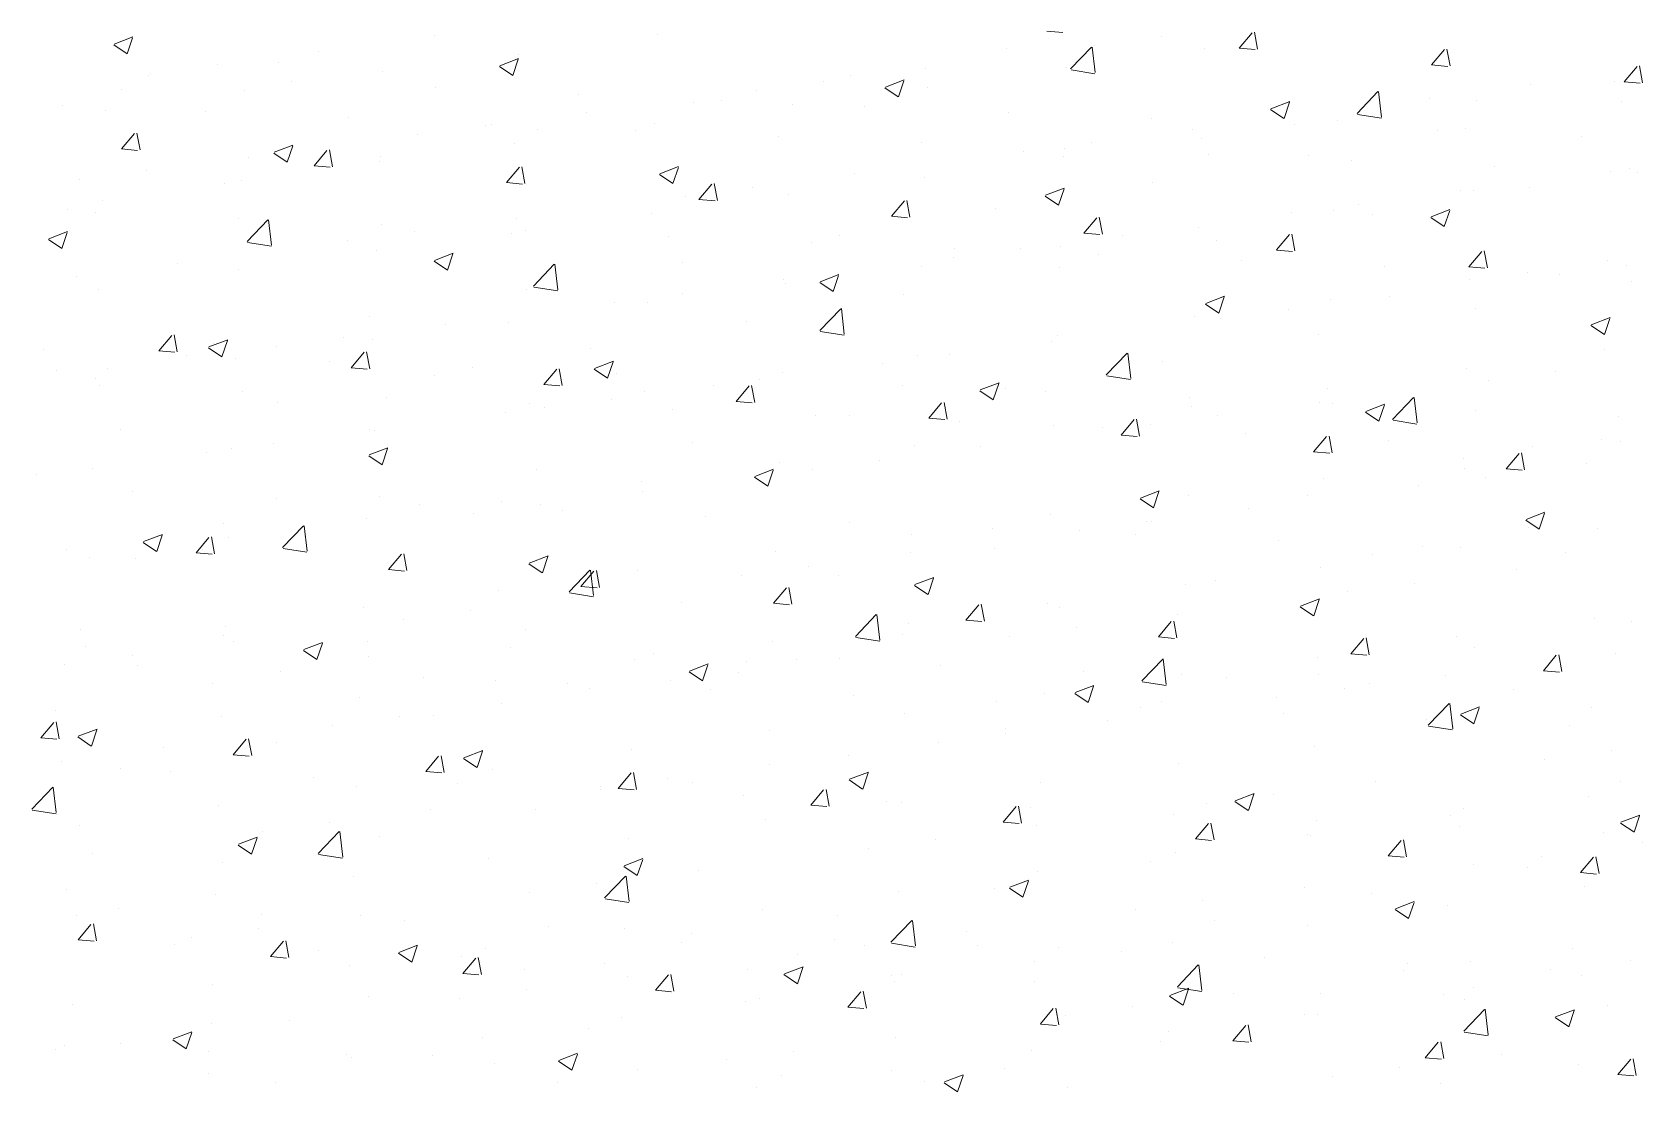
# Model space of a CAD drawing. Header units: millimetres. Extents: x 100 to 1222, y 100 to 694.
# Drawn here: x 305.71 to 311.42, y 524.01 to 527.77 of the extents above; entities that cross this region are included whole.
import ezdxf

# ---------------------------------------------------------------- set-up
doc = ezdxf.new("R2010")
doc.units = ezdxf.units.MM
doc.layers.add('Alvenaria', color=8, linetype='Continuous', lineweight=9)

msp = doc.modelspace()

# ---------------------------------------------------------------- linework, layer by layer
at = {"layer": 'Alvenaria'}
for p, q in [((309.3061, 527.7772), (309.3631, 527.7722)), ((309.9893, 527.7174), (310.0353, 527.7721)), ((310.0548, 527.714), (310.0438, 527.7737)), ((305.9944, 527.7286), (306.0418, 527.6966)), ((305.9956, 527.7313), (306.0623, 527.7569)), ((306.0422, 527.6965), (306.0615, 527.7541)), ((307.1342, 527.7625), (307.1342, 527.7625)), ((307.9249, 527.7658), (307.9249, 527.7658)), ((309.1644, 527.7152), (309.1644, 527.7152)), ((309.3911, 527.6433), (309.4653, 527.7206)), ((309.4781, 527.6304), (309.4675, 527.7209)), ((309.4757, 527.7258), (309.4757, 527.7258)), ((309.7142, 527.7572), (309.7142, 527.7572)), ((309.8672, 527.7153), (309.8672, 527.7153)), ((309.9893, 527.7174), (310.0463, 527.7124)), ((310.6725, 527.6577), (310.7184, 527.7124)), ((310.738, 527.6542), (310.727, 527.7139)), ((306.3625, 527.6586), (306.3625, 527.6586)), ((306.5787, 527.6671), (306.5787, 527.6671)), ((306.7232, 527.7061), (306.7232, 527.7061)), ((307.3633, 527.6523), (307.4107, 527.6203)), ((307.3645, 527.655), (307.4312, 527.6806)), ((307.411, 527.6202), (307.4303, 527.6778)), ((307.4302, 527.6944), (307.4302, 527.6944)), ((310.6725, 527.6576), (310.7295, 527.6526)), ((311.3557, 527.5979), (311.4016, 527.6526)), ((311.4212, 527.5944), (311.4102, 527.6541)), ((306.1188, 527.6189), (306.1188, 527.6189)), ((306.1241, 527.6272), (306.1241, 527.6272)), ((306.6273, 527.5974), (306.6273, 527.5974)), ((306.9491, 527.6334), (306.9491, 527.6334)), ((308.5134, 527.5991), (308.5134, 527.5991)), ((308.6089, 527.6198), (308.6089, 527.6198)), ((308.7334, 527.5787), (308.8001, 527.6043)), ((308.7799, 527.5439), (308.7992, 527.6015)), ((308.8742, 527.6466), (308.8742, 527.6466)), ((309.3782, 527.6482), (309.3782, 527.6482)), ((309.3928, 527.6398), (309.4775, 527.6266)), ((311.3205, 527.5976), (311.3205, 527.5976)), ((311.3557, 527.5978), (311.4126, 527.5929)), ((306.0232, 527.5718), (306.0232, 527.5718)), ((306.46, 527.5664), (306.46, 527.5664)), ((307.1358, 527.576), (307.1358, 527.576)), ((307.6442, 527.5545), (307.6442, 527.5545)), ((308.275, 527.5677), (308.275, 527.5677)), ((308.7322, 527.576), (308.7795, 527.5441)), ((308.8835, 527.5768), (308.8835, 527.5768)), ((310.4077, 527.4856), (310.4818, 527.563)), ((310.4946, 527.4728), (310.4841, 527.5632)), ((310.6643, 527.5396), (310.6643, 527.5396)), ((311.0251, 527.5871), (311.0251, 527.5871)), ((305.8112, 527.5125), (305.8112, 527.5125)), ((305.9653, 527.4949), (305.9653, 527.4949)), ((306.3197, 527.491), (306.3197, 527.491)), ((307.6734, 527.4885), (307.6734, 527.4885)), ((308.0534, 527.5245), (308.0534, 527.5245)), ((308.1527, 527.533), (308.1527, 527.533)), ((308.4024, 527.5158), (308.4024, 527.5158)), ((308.6612, 527.5115), (308.6612, 527.5115)), ((309.1696, 527.49), (309.1696, 527.49)), ((310.101, 527.4997), (310.1484, 527.4678)), ((310.1022, 527.5024), (310.1689, 527.528)), ((310.1487, 527.4676), (310.1681, 527.5252)), ((310.4093, 527.4821), (310.494, 527.469)), ((310.4259, 527.5082), (310.4259, 527.5082)), ((310.8315, 527.5306), (310.8315, 527.5306)), ((311.347, 527.5283), (311.347, 527.5283)), ((306.8281, 527.4695), (306.8281, 527.4695)), ((307.3127, 527.441), (307.3127, 527.441)), ((307.3366, 527.448), (307.3366, 527.448)), ((307.4979, 527.4291), (307.4979, 527.4291)), ((307.8451, 527.4265), (307.8451, 527.4265)), ((307.9133, 527.4487), (307.9133, 527.4487)), ((309.6781, 527.4685), (309.6781, 527.4685)), ((309.8243, 527.429), (309.8243, 527.429)), ((310.1865, 527.4471), (310.1865, 527.4471)), ((310.3368, 527.4592), (310.3368, 527.4592)), ((310.695, 527.4256), (310.695, 527.4256)), ((310.7915, 527.4329), (310.7915, 527.4329)), ((306.0223, 527.3596), (306.0683, 527.4143)), ((306.0879, 527.3561), (306.0769, 527.4159)), ((306.5642, 527.3478), (306.6309, 527.3734)), ((306.6107, 527.313), (306.63, 527.3706)), ((307.0742, 527.4096), (307.0742, 527.4096)), ((307.4186, 527.3773), (307.4186, 527.3773)), ((308.3535, 527.4051), (308.3535, 527.4051)), ((308.862, 527.3836), (308.862, 527.3836)), ((309.4636, 527.3815), (309.4636, 527.3815)), ((309.8557, 527.3982), (309.8557, 527.3982)), ((311.2035, 527.4041), (311.2035, 527.4041)), ((306.0223, 527.3595), (306.0793, 527.3546)), ((306.4727, 527.3304), (306.4727, 527.3304)), ((306.563, 527.3451), (306.6104, 527.3131)), ((306.7055, 527.2998), (306.7515, 527.3545)), ((306.7711, 527.2964), (306.76, 527.3561)), ((306.9375, 527.3163), (306.9375, 527.3163)), ((306.9424, 527.3338), (306.9424, 527.3338)), ((309.2251, 527.3501), (309.2251, 527.3501)), ((309.3666, 527.3311), (309.3666, 527.3311)), ((309.3705, 527.3621), (309.3705, 527.3621)), ((309.8789, 527.3406), (309.8789, 527.3406)), ((310.236, 527.3376), (310.236, 527.3376)), ((310.3874, 527.3191), (310.3874, 527.3191)), ((306.1119, 527.2829), (306.1119, 527.2829)), ((306.7055, 527.2998), (306.7625, 527.2948)), ((307.3887, 527.24), (307.4346, 527.2948)), ((307.4542, 527.2366), (307.4432, 527.2963)), ((307.9318, 527.2688), (307.9792, 527.2368)), ((307.9331, 527.2715), (307.9998, 527.2971)), ((307.9796, 527.2367), (307.9989, 527.2943)), ((308.6236, 527.2709), (308.6236, 527.2709)), ((308.8719, 527.2597), (308.8719, 527.2597)), ((310.8958, 527.2976), (310.8958, 527.2976)), ((311.309, 527.2806), (311.309, 527.2806)), ((311.376, 527.2906), (311.376, 527.2906)), ((311.4043, 527.2762), (311.4043, 527.2762)), ((305.8735, 527.2516), (305.8735, 527.2516)), ((306.387, 527.2384), (306.387, 527.2384)), ((306.4484, 527.2493), (306.4484, 527.2493)), ((307.3887, 527.24), (307.4457, 527.235)), ((308.0719, 527.1803), (308.1178, 527.235)), ((308.1374, 527.1768), (308.1264, 527.2365)), ((308.2628, 527.2234), (308.2628, 527.2234)), ((308.3908, 527.1987), (308.3908, 527.1987)), ((309.3019, 527.1952), (309.3686, 527.2208)), ((309.3484, 527.1604), (309.3678, 527.218)), ((309.6805, 527.2422), (309.6805, 527.2422)), ((310.7745, 527.2114), (310.7745, 527.2114)), ((310.8199, 527.2135), (310.8199, 527.2135)), ((311.0197, 527.2238), (311.0197, 527.2238)), ((305.8315, 527.1431), (305.8315, 527.1431)), ((305.9537, 527.1779), (305.9537, 527.1779)), ((308.0244, 527.192), (308.0244, 527.192)), ((308.0719, 527.1802), (308.1288, 527.1752)), ((308.7551, 527.1205), (308.801, 527.1752)), ((308.8206, 527.1171), (308.8096, 527.1768)), ((309.1251, 527.1469), (309.1251, 527.1469)), ((309.3007, 527.1925), (309.3481, 527.1606)), ((310.3252, 527.1421), (310.3252, 527.1421)), ((310.4138, 527.1639), (310.4138, 527.1639)), ((310.6708, 527.1189), (310.7375, 527.1445)), ((310.7173, 527.0841), (310.7366, 527.1417)), ((305.9293, 527.1348), (305.9293, 527.1348)), ((306.4378, 527.1133), (306.4378, 527.1133)), ((306.4678, 527.0308), (306.5419, 527.1081)), ((306.5547, 527.0179), (306.5442, 527.1084)), ((306.9463, 527.0918), (306.9463, 527.0918)), ((307.4228, 527.1128), (307.4228, 527.1128)), ((307.9017, 527.1317), (307.9017, 527.1317)), ((308.7551, 527.1205), (308.812, 527.1155)), ((309.4383, 527.0607), (309.4842, 527.1155)), ((309.5038, 527.0573), (309.4928, 527.117)), ((309.8441, 527.0811), (309.8441, 527.0811)), ((310.1753, 527.1325), (310.1753, 527.1325)), ((310.4643, 527.1284), (310.4643, 527.1284)), ((310.6696, 527.1162), (310.717, 527.0843)), ((305.7627, 527.0379), (305.81, 527.0059)), ((305.7639, 527.0406), (305.8306, 527.0662)), ((305.8104, 527.0058), (305.8297, 527.0633)), ((306.4694, 527.0272), (306.5541, 527.0141)), ((306.8236, 527.034), (306.8236, 527.034)), ((307.0621, 527.0654), (307.0621, 527.0654)), ((307.407, 527.0602), (307.407, 527.0602)), ((307.4547, 527.0703), (307.4547, 527.0703)), ((307.9632, 527.0488), (307.9632, 527.0488)), ((308.4717, 527.0273), (308.4717, 527.0273)), ((308.5696, 527.0515), (308.5696, 527.0515)), ((309.4383, 527.0607), (309.4952, 527.0557)), ((309.5738, 527.0533), (309.5738, 527.0533)), ((309.9088, 527.0331), (309.9088, 527.0331)), ((310.1215, 527.001), (310.1674, 527.0557)), ((310.187, 526.9975), (310.176, 527.0572)), ((306.9259, 526.9993), (306.9259, 526.9993)), ((307.1328, 526.9643), (307.1994, 526.9899)), ((307.1793, 526.9295), (307.1986, 526.9871)), ((308.9746, 526.9744), (308.9746, 526.9744)), ((308.9801, 527.0059), (308.9801, 527.0059)), ((309.213, 527.0058), (309.213, 527.0058)), ((309.355, 527.014), (309.355, 527.014)), ((309.4886, 526.9844), (309.4886, 526.9844)), ((310.1215, 527.0009), (310.1784, 526.9959)), ((310.8047, 526.9412), (310.8506, 526.9959)), ((310.8702, 526.9377), (310.8592, 526.9975)), ((306.2221, 526.9548), (306.2221, 526.9548)), ((306.4369, 526.9322), (306.4369, 526.9322)), ((307.1315, 526.9616), (307.1789, 526.9296)), ((307.4843, 526.8731), (307.5585, 526.9504)), ((307.5713, 526.8602), (307.5607, 526.9507)), ((308.0141, 526.9562), (308.0141, 526.9562)), ((308.5016, 526.888), (308.5683, 526.9136)), ((308.5481, 526.8532), (308.5674, 526.9108)), ((308.8603, 526.9426), (308.8603, 526.9426)), ((309.3533, 526.9377), (309.3533, 526.9377)), ((309.997, 526.9629), (309.997, 526.9629)), ((310.5055, 526.9414), (310.5055, 526.9414)), ((310.8047, 526.9411), (310.8616, 526.9362)), ((311.014, 526.9199), (311.014, 526.9199)), ((311.1255, 526.9149), (311.1255, 526.9149)), ((311.2974, 526.9635), (311.2974, 526.9635)), ((311.3639, 526.9463), (311.3639, 526.9463)), ((305.8614, 526.9073), (305.8614, 526.9073)), ((305.9421, 526.8608), (305.9421, 526.8608)), ((307.4586, 526.8608), (307.4586, 526.8608)), ((307.486, 526.8696), (307.5707, 526.8564)), ((308.373, 526.8952), (308.373, 526.8952)), ((308.3792, 526.8816), (308.3792, 526.8816)), ((308.5004, 526.8853), (308.5478, 526.8533)), ((310.8083, 526.8964), (310.8083, 526.8964)), ((311.3835, 526.8904), (311.3835, 526.8904)), ((307.7738, 526.8164), (307.7738, 526.8164)), ((307.8902, 526.8146), (307.8902, 526.8146)), ((308.0123, 526.8478), (308.0123, 526.8478)), ((308.7978, 526.8424), (308.7978, 526.8424)), ((309.8693, 526.809), (309.9166, 526.7771)), ((309.8705, 526.8117), (309.9372, 526.8373)), ((309.917, 526.7769), (309.9363, 526.8345)), ((310.3136, 526.825), (310.3136, 526.825)), ((310.5239, 526.8357), (310.5239, 526.8357)), ((310.828, 526.7951), (310.828, 526.7951)), ((306.9031, 526.7655), (306.9031, 526.7655)), ((307.3954, 526.7432), (307.3954, 526.7432)), ((308.2423, 526.747), (308.2423, 526.747)), ((308.5008, 526.7155), (308.575, 526.7928)), ((308.5878, 526.7026), (308.5773, 526.793)), ((309.8325, 526.764), (309.8325, 526.764)), ((309.9247, 526.7568), (309.9247, 526.7568)), ((310.1632, 526.7882), (310.1632, 526.7882)), ((311.2393, 526.7354), (311.306, 526.761)), ((311.2859, 526.7007), (311.3052, 526.7582)), ((306.1545, 526.6431), (306.2004, 526.6979)), ((306.22, 526.6397), (306.209, 526.6994)), ((306.3324, 526.6571), (306.3991, 526.6827)), ((306.8115, 526.6897), (306.8115, 526.6897)), ((306.9143, 526.6822), (306.9143, 526.6822)), ((307.1723, 526.7372), (307.1723, 526.7372)), ((308.5025, 526.7119), (308.5872, 526.6988)), ((309.3434, 526.697), (309.3434, 526.697)), ((310.2725, 526.6997), (310.2725, 526.6997)), ((311.2381, 526.7327), (311.2855, 526.7008)), ((305.7438, 526.648), (305.7438, 526.648)), ((306.1545, 526.6431), (306.2114, 526.6381)), ((306.2523, 526.6266), (306.2523, 526.6266)), ((306.3312, 526.6544), (306.3786, 526.6224)), ((306.3476, 526.6701), (306.3476, 526.6701)), ((306.3789, 526.6223), (306.3983, 526.6799)), ((306.5731, 526.6583), (306.5731, 526.6583)), ((306.8377, 526.5834), (306.8836, 526.6381)), ((306.9032, 526.5799), (306.8922, 526.6396)), ((307.6868, 526.6517), (307.6868, 526.6517)), ((308.8487, 526.6255), (308.8487, 526.6255)), ((308.9624, 526.6302), (308.9624, 526.6302)), ((309.3232, 526.6777), (309.3232, 526.6777)), ((309.5174, 526.5578), (309.5916, 526.6351)), ((309.6044, 526.5449), (309.5938, 526.6354)), ((311.2858, 526.6464), (311.2858, 526.6464)), ((305.7922, 526.5748), (305.7922, 526.5748)), ((305.9715, 526.5791), (305.9715, 526.5791)), ((306.4253, 526.6151), (306.4253, 526.6151)), ((306.7608, 526.6051), (306.7608, 526.6051)), ((306.8377, 526.5833), (306.8946, 526.5783)), ((307.2692, 526.5836), (307.2692, 526.5836)), ((307.5209, 526.5236), (307.5668, 526.5783)), ((307.5864, 526.5201), (307.5754, 526.5798)), ((307.7001, 526.5781), (307.7475, 526.5461)), ((307.7013, 526.5808), (307.768, 526.6064)), ((307.7478, 526.546), (307.7671, 526.6036)), ((308.724, 526.5988), (308.724, 526.5988)), ((309.7171, 526.6044), (309.7171, 526.6044)), ((310.7967, 526.5793), (310.7967, 526.5793)), ((311.1133, 526.5706), (311.1133, 526.5706)), ((305.9306, 526.5437), (305.9306, 526.5437)), ((305.9447, 526.5201), (305.9447, 526.5201)), ((307.1314, 526.5563), (307.1314, 526.5563)), ((307.5209, 526.5235), (307.5778, 526.5186)), ((307.7777, 526.5621), (307.7777, 526.5621)), ((308.1224, 526.5196), (308.1224, 526.5196)), ((308.2041, 526.4638), (308.25, 526.5185)), ((308.2696, 526.4604), (308.2586, 526.5201)), ((308.2862, 526.5406), (308.2862, 526.5406)), ((308.3676, 526.5646), (308.3676, 526.5646)), ((308.7946, 526.5191), (308.7946, 526.5191)), ((309.0702, 526.5045), (309.1369, 526.5301)), ((309.1167, 526.4697), (309.136, 526.5273)), ((309.1616, 526.509), (309.1616, 526.509)), ((309.5191, 526.5543), (309.6038, 526.5411)), ((310.8749, 526.5393), (310.8749, 526.5393)), ((306.4531, 526.4986), (306.4531, 526.4986)), ((306.5759, 526.461), (306.5759, 526.461)), ((306.9616, 526.4771), (306.9616, 526.4771)), ((307.4701, 526.4556), (307.4701, 526.4556)), ((307.7617, 526.4721), (307.7617, 526.4721)), ((307.8786, 526.4975), (307.8786, 526.4975)), ((308.2041, 526.4638), (308.261, 526.4588)), ((308.8873, 526.404), (308.9332, 526.4588)), ((308.9528, 526.4006), (308.9418, 526.4603)), ((309.0689, 526.5018), (309.1163, 526.4699)), ((309.3031, 526.4977), (309.3031, 526.4977)), ((309.8116, 526.4762), (309.8116, 526.4762)), ((310.2733, 526.4601), (310.2733, 526.4601)), ((310.302, 526.5079), (310.302, 526.5079)), ((310.32, 526.4547), (310.32, 526.4547)), ((310.439, 526.4282), (310.5057, 526.4538)), ((310.5339, 526.4001), (310.6081, 526.4775)), ((310.6209, 526.3873), (310.6104, 526.4777)), ((307.3839, 526.4261), (307.3839, 526.4261)), ((307.5232, 526.4407), (307.5232, 526.4407)), ((307.9785, 526.4342), (307.9785, 526.4342)), ((308.487, 526.4127), (308.487, 526.4127)), ((308.6061, 526.4137), (308.6061, 526.4137)), ((308.8873, 526.404), (308.9442, 526.399)), ((309.5705, 526.3443), (309.6164, 526.399)), ((309.636, 526.3408), (309.625, 526.4005)), ((309.8209, 526.4469), (309.8209, 526.4469)), ((309.9126, 526.4126), (309.9126, 526.4126)), ((310.4378, 526.4255), (310.4852, 526.3936)), ((310.4855, 526.3934), (310.5049, 526.451)), ((310.5356, 526.3966), (310.6203, 526.3835)), ((310.8285, 526.4332), (310.8285, 526.4332)), ((311.337, 526.4117), (311.337, 526.4117)), ((306.0204, 526.3656), (306.0204, 526.3656)), ((306.9027, 526.3651), (306.9027, 526.3651)), ((306.9217, 526.3615), (306.9217, 526.3615)), ((308.9955, 526.3912), (308.9955, 526.3912)), ((309.3319, 526.3799), (309.3319, 526.3799)), ((309.5039, 526.3697), (309.5039, 526.3697)), ((309.5705, 526.3442), (309.6274, 526.3392)), ((309.6742, 526.3812), (309.6742, 526.3812)), ((310.0124, 526.3482), (310.0124, 526.3482)), ((310.2537, 526.2845), (310.2996, 526.3392)), ((310.3192, 526.2811), (310.3082, 526.3408)), ((306.3225, 526.2826), (306.3225, 526.2826)), ((306.4137, 526.298), (306.4137, 526.298)), ((306.561, 526.314), (306.561, 526.314)), ((306.901, 526.2736), (306.9677, 526.2992)), ((306.9475, 526.2388), (306.9668, 526.2964)), ((308.0506, 526.3183), (308.0506, 526.3183)), ((308.8372, 526.3085), (308.8372, 526.3085)), ((309.0726, 526.302), (309.0726, 526.302)), ((310.2537, 526.2845), (310.3106, 526.2795)), ((310.5209, 526.3267), (310.5209, 526.3267)), ((311.0024, 526.2213), (310.9913, 526.281)), ((311.0293, 526.3053), (311.0293, 526.3053)), ((311.2742, 526.3293), (311.2742, 526.3293)), ((311.3442, 526.3221), (311.3442, 526.3221)), ((305.919, 526.2266), (305.919, 526.2266)), ((306.8998, 526.2709), (306.9472, 526.2389)), ((307.4951, 526.223), (307.4951, 526.223)), ((308.2699, 526.1973), (308.3366, 526.2229)), ((308.356, 526.2475), (308.356, 526.2475)), ((308.4734, 526.2231), (308.4734, 526.2231)), ((308.7119, 526.2545), (308.7119, 526.2545)), ((310.7852, 526.2623), (310.7852, 526.2623)), ((310.7887, 526.2268), (310.7887, 526.2268)), ((310.9368, 526.2247), (310.9938, 526.2197)), ((310.9369, 526.2247), (310.9828, 526.2794)), ((311.2235, 526.2425), (311.2235, 526.2425)), ((305.7209, 526.2034), (305.7209, 526.2034)), ((307.867, 526.1804), (307.867, 526.1804)), ((308.2686, 526.1946), (308.316, 526.1626)), ((308.3164, 526.1625), (308.3357, 526.2201)), ((310.2904, 526.1908), (310.2904, 526.1908)), ((310.8628, 526.195), (310.8628, 526.195)), ((306.0628, 526.1424), (306.0628, 526.1424)), ((306.5713, 526.1209), (306.5713, 526.1209)), ((306.9396, 526.1276), (306.9396, 526.1276)), ((307.3723, 526.109), (307.3723, 526.109)), ((307.8719, 526.1439), (307.8719, 526.1439)), ((309.6375, 526.1183), (309.6849, 526.0864)), ((309.6387, 526.121), (309.7054, 526.1466)), ((309.6852, 526.0862), (309.7045, 526.1438)), ((309.8093, 526.1299), (309.8093, 526.1299)), ((310.2332, 526.1314), (310.2332, 526.1314)), ((310.6243, 526.1636), (310.6243, 526.1636)), ((307.0797, 526.0994), (307.0797, 526.0994)), ((307.2727, 526.065), (307.2727, 526.065)), ((307.5111, 526.0964), (307.5111, 526.0964)), ((307.5882, 526.0779), (307.5882, 526.0779)), ((308.0967, 526.0565), (308.0967, 526.0565)), ((309.3203, 526.0628), (309.3203, 526.0628)), ((310.0228, 526.0844), (310.0228, 526.0844)), ((311.0076, 526.0447), (311.0743, 526.0703)), ((311.0541, 526.0099), (311.0734, 526.0675)), ((306.3842, 526.0323), (306.3842, 526.0323)), ((306.594, 525.9453), (306.6682, 526.0226)), ((306.681, 525.9324), (306.6705, 526.0228)), ((306.8912, 526.048), (306.8912, 526.048)), ((308.6051, 526.035), (308.6051, 526.035)), ((309.1136, 526.0135), (309.1136, 526.0135)), ((309.4236, 526.0055), (309.4236, 526.0055)), ((309.662, 526.0369), (309.662, 526.0369)), ((309.6777, 526.0361), (309.6777, 526.0361)), ((311.0064, 526.042), (311.0537, 526.0101)), ((311.0169, 526.0176), (311.0169, 526.0176)), ((311.2626, 526.0122), (311.2626, 526.0122)), ((305.8287, 525.9369), (305.8287, 525.9369)), ((306.0995, 525.9637), (306.1468, 525.9317)), ((306.1007, 525.9664), (306.1674, 525.992)), ((306.1472, 525.9316), (306.1665, 525.9892)), ((306.2867, 525.9267), (306.3326, 525.9814)), ((306.3104, 525.9383), (306.3104, 525.9383)), ((306.3522, 525.9232), (306.3412, 525.9829)), ((306.4021, 525.981), (306.4021, 525.981)), ((306.5957, 525.9417), (306.6804, 525.9286)), ((306.6711, 525.9858), (306.6711, 525.9858)), ((308.8256, 525.9914), (308.8256, 525.9914)), ((309.1223, 525.9407), (309.1223, 525.9407)), ((309.6221, 525.992), (309.6221, 525.992)), ((310.1305, 525.9705), (310.1305, 525.9705)), ((310.639, 525.949), (310.639, 525.949)), ((310.7736, 525.9452), (310.7736, 525.9452)), ((305.9074, 525.9095), (305.9074, 525.9095)), ((306.0719, 525.9069), (306.0719, 525.9069)), ((306.2867, 525.9266), (306.3436, 525.9216)), ((306.9699, 525.8669), (307.0158, 525.9216)), ((307.0354, 525.8634), (307.0244, 525.9232)), ((307.4683, 525.8874), (307.5157, 525.8554)), ((307.4695, 525.8901), (307.5362, 525.9157)), ((307.5161, 525.8553), (307.5354, 525.9129)), ((308.3445, 525.9304), (308.3445, 525.9304)), ((308.822, 525.9263), (308.822, 525.9263)), ((310.4615, 525.9223), (310.4615, 525.9223)), ((311.1475, 525.9276), (311.1475, 525.9276)), ((306.9699, 525.8668), (307.0268, 525.8619)), ((307.6106, 525.7876), (307.6848, 525.8649)), ((307.6531, 525.8071), (307.699, 525.8618)), ((307.6975, 525.7747), (307.687, 525.8652)), ((307.7186, 525.8037), (307.7076, 525.8634)), ((307.8554, 525.8633), (307.8554, 525.8633)), ((308.2228, 525.8474), (308.2228, 525.8474)), ((308.4613, 525.8788), (308.4613, 525.8788)), ((308.5668, 525.8454), (308.5668, 525.8454)), ((308.8384, 525.8138), (308.9051, 525.8394)), ((308.8849, 525.779), (308.9042, 525.8366)), ((309.906, 525.8269), (309.906, 525.8269)), ((310.2789, 525.8738), (310.2789, 525.8738)), ((310.9729, 525.8668), (310.9729, 525.8668)), ((307.3607, 525.7919), (307.3607, 525.7919)), ((307.6122, 525.7841), (307.697, 525.7709)), ((307.6213, 525.7682), (307.6213, 525.7682)), ((307.653, 525.8071), (307.71, 525.8021)), ((308.3362, 525.7473), (308.3822, 525.8021)), ((308.4018, 525.7439), (308.3907, 525.8036)), ((308.8372, 525.8111), (308.8846, 525.7791)), ((309.7978, 525.8128), (309.7978, 525.8128)), ((310.3738, 525.7879), (310.3738, 525.7879)), ((310.6122, 525.8193), (310.6122, 525.8193)), ((306.8796, 525.7309), (306.8796, 525.7309)), ((307.2605, 525.7207), (307.2605, 525.7207)), ((308.0113, 525.75), (308.0113, 525.75)), ((308.3362, 525.7473), (308.3932, 525.7423)), ((309.0194, 525.6876), (309.0654, 525.7423)), ((309.0849, 525.6841), (309.0739, 525.7438)), ((309.3087, 525.7457), (309.3087, 525.7457)), ((309.3505, 525.7316), (309.3505, 525.7316)), ((309.7722, 525.7087), (309.7722, 525.7087)), ((310.2061, 525.7348), (310.2534, 525.7029)), ((310.2073, 525.7375), (310.274, 525.7631)), ((310.2538, 525.7027), (310.2731, 525.7603)), ((305.8773, 525.6557), (305.8773, 525.6557)), ((306.3905, 525.6639), (306.3905, 525.6639)), ((307.0221, 525.6893), (307.0221, 525.6893)), ((307.4558, 525.6547), (307.4558, 525.6547)), ((308.6271, 525.6299), (308.7013, 525.7073)), ((308.7141, 525.6171), (308.7036, 525.7075)), ((308.814, 525.6743), (308.814, 525.6743)), ((309.0194, 525.6875), (309.0764, 525.6826)), ((309.4115, 525.6612), (309.4115, 525.6612)), ((309.7026, 525.6278), (309.7485, 525.6825)), ((309.7681, 525.6244), (309.7571, 525.6841)), ((311.251, 525.6952), (311.251, 525.6952)), ((311.3807, 525.6843), (311.3807, 525.6843)), ((306.3858, 525.6342), (306.3858, 525.6342)), ((306.4205, 525.6101), (306.4205, 525.6101)), ((306.6692, 525.5829), (306.7359, 525.6085)), ((306.7157, 525.5481), (306.7351, 525.6057)), ((306.8943, 525.6127), (306.8943, 525.6127)), ((308.3329, 525.6133), (308.3329, 525.6133)), ((308.6288, 525.6264), (308.7135, 525.6133)), ((308.795, 525.6362), (308.795, 525.6362)), ((309.173, 525.6298), (309.173, 525.6298)), ((309.7026, 525.6278), (309.7596, 525.6228)), ((310.3858, 525.568), (310.4317, 525.6228)), ((310.4513, 525.5646), (310.4403, 525.6243)), ((310.762, 525.6281), (310.762, 525.6281)), ((305.8958, 525.5925), (305.8958, 525.5925)), ((306.0598, 525.5626), (306.0598, 525.5626)), ((306.668, 525.5802), (306.7154, 525.5482)), ((306.9003, 525.5593), (306.9003, 525.5593)), ((307.4027, 525.5912), (307.4027, 525.5912)), ((307.8438, 525.5463), (307.8438, 525.5463)), ((307.9112, 525.5697), (307.9112, 525.5697)), ((308.2395, 525.5409), (308.2395, 525.5409)), ((308.4197, 525.5483), (308.4197, 525.5483)), ((308.5715, 525.5506), (308.5715, 525.5506)), ((309.6437, 525.4723), (309.7179, 525.5496)), ((309.7306, 525.4594), (309.7201, 525.5499)), ((310.2673, 525.5567), (310.2673, 525.5567)), ((310.3858, 525.568), (310.4427, 525.563)), ((310.8252, 525.5889), (310.8252, 525.5889)), ((311.069, 525.5083), (311.1149, 525.563)), ((311.1345, 525.5048), (311.1235, 525.5645)), ((311.3239, 525.5703), (311.3239, 525.5703)), ((305.8214, 525.5313), (305.8214, 525.5313)), ((306.0782, 525.5277), (306.0782, 525.5277)), ((306.5866, 525.5062), (306.5866, 525.5062)), ((307.0951, 525.4848), (307.0951, 525.4848)), ((308.0369, 525.5039), (308.0843, 525.4719)), ((308.0381, 525.5066), (308.1048, 525.5322)), ((308.0846, 525.4718), (308.1039, 525.5294)), ((308.2107, 525.5031), (308.2107, 525.5031)), ((308.9281, 525.5268), (308.9281, 525.5268)), ((309.4366, 525.5053), (309.4366, 525.5053)), ((309.7862, 525.4957), (309.7862, 525.4957)), ((309.945, 525.4838), (309.945, 525.4838)), ((310.2697, 525.4936), (310.2697, 525.4936)), ((310.7224, 525.4911), (310.7224, 525.4911)), ((311.069, 525.5082), (311.1259, 525.5032)), ((306.3448, 525.464), (306.3448, 525.464)), ((307.3491, 525.4748), (307.3491, 525.4748)), ((307.6036, 525.4633), (307.6036, 525.4633)), ((307.684, 525.4455), (307.684, 525.4455)), ((307.9723, 525.4717), (307.9723, 525.4717)), ((308.112, 525.4418), (308.112, 525.4418)), ((309.2971, 525.4286), (309.2971, 525.4286)), ((309.4057, 525.4276), (309.4531, 525.3957)), ((309.407, 525.4303), (309.4737, 525.4559)), ((309.4535, 525.3955), (309.4728, 525.4531)), ((309.6453, 525.4688), (309.73, 525.4556)), ((310.3616, 525.4436), (310.3616, 525.4436)), ((310.4535, 525.4623), (310.4535, 525.4623)), ((310.962, 525.4408), (310.962, 525.4408)), ((305.7893, 525.3686), (305.7893, 525.3686)), ((306.868, 525.4139), (306.868, 525.4139)), ((307.3707, 525.3925), (307.3707, 525.3925)), ((308.6205, 525.4203), (308.6205, 525.4203)), ((309.129, 525.3988), (309.129, 525.3988)), ((309.6374, 525.3773), (309.6374, 525.3773)), ((309.7143, 525.3982), (309.7143, 525.3982)), ((310.1232, 525.4122), (310.1232, 525.4122)), ((310.6602, 525.3146), (310.7344, 525.3919)), ((310.7472, 525.3018), (310.7367, 525.3922)), ((310.7758, 525.354), (310.8425, 525.3796)), ((310.8223, 525.3192), (310.8417, 525.3768)), ((311.2395, 525.3781), (311.2395, 525.3781)), ((305.7356, 525.27), (305.7816, 525.3247)), ((305.8012, 525.2665), (305.7901, 525.3262)), ((306.3789, 525.3468), (306.3789, 525.3468)), ((306.7715, 525.3137), (306.7715, 525.3137)), ((307.01, 525.345), (307.01, 525.345)), ((307.1285, 525.3502), (307.1285, 525.3502)), ((308.8024, 525.3572), (308.8024, 525.3572)), ((309.5216, 525.333), (309.5216, 525.333)), ((310.1459, 525.3559), (310.1459, 525.3559)), ((310.6543, 525.3344), (310.6543, 525.3344)), ((310.6619, 525.3111), (310.7466, 525.298)), ((310.7504, 525.311), (310.7504, 525.311)), ((310.7746, 525.3513), (310.822, 525.3194)), ((311.1628, 525.3129), (311.1628, 525.3129)), ((305.7356, 525.2699), (305.7926, 525.2649)), ((305.8677, 525.273), (305.9151, 525.241)), ((305.8689, 525.2757), (305.9356, 525.3013)), ((305.8842, 525.2754), (305.8842, 525.2754)), ((305.9154, 525.2409), (305.9347, 525.2984)), ((306.4188, 525.2102), (306.4647, 525.2649)), ((306.4843, 525.2068), (306.4733, 525.2665)), ((306.5731, 525.2548), (306.5731, 525.2548)), ((308.3213, 525.2962), (308.3213, 525.2962)), ((308.9224, 525.2541), (308.9224, 525.2541)), ((309.1588, 525.3029), (309.1588, 525.3029)), ((309.1609, 525.2855), (309.1609, 525.2855)), ((306.17, 525.2345), (306.17, 525.2345)), ((306.4188, 525.2102), (306.4758, 525.2052)), ((307.102, 525.1504), (307.1479, 525.2052)), ((307.1675, 525.147), (307.1565, 525.2067)), ((307.2366, 525.1967), (307.2839, 525.1647)), ((307.2378, 525.1994), (307.3045, 525.225)), ((307.2843, 525.1646), (307.3036, 525.2222)), ((307.8322, 525.2292), (307.8322, 525.2292)), ((308.6033, 525.2075), (308.6033, 525.2075)), ((310.2557, 525.2396), (310.2557, 525.2396)), ((311.0733, 525.1946), (311.0733, 525.1946)), ((311.3118, 525.226), (311.3118, 525.226)), ((305.8092, 525.187), (305.8092, 525.187)), ((306.0176, 525.1595), (306.0176, 525.1595)), ((306.1963, 525.15), (306.1963, 525.15)), ((307.102, 525.1504), (307.1589, 525.1454)), ((307.3375, 525.1578), (307.3375, 525.1578)), ((307.7852, 525.0907), (307.8311, 525.1454)), ((307.8507, 525.0872), (307.8397, 525.1469)), ((308.3209, 525.1749), (308.3209, 525.1749)), ((308.6067, 525.1231), (308.6733, 525.1487)), ((308.6532, 525.0883), (308.6725, 525.1459)), ((309.7746, 525.1786), (309.7746, 525.1786)), ((305.7038, 525.0174), (305.778, 525.0947)), ((305.7907, 525.0045), (305.7802, 525.095)), ((306.7048, 525.1285), (306.7048, 525.1285)), ((306.8564, 525.0968), (306.8564, 525.0968)), ((307.2132, 525.1071), (307.2132, 525.1071)), ((307.7217, 525.0961), (307.7217, 525.0961)), ((307.7217, 525.0856), (307.7217, 525.0856)), ((307.7852, 525.0906), (307.8421, 525.0856)), ((307.9601, 525.1274), (307.9601, 525.1274)), ((308.0478, 525.1122), (308.0478, 525.1122)), ((308.4684, 525.0309), (308.5143, 525.0856)), ((308.5339, 525.0274), (308.5229, 525.0871)), ((308.6054, 525.1204), (308.6528, 525.0884)), ((309.2855, 525.1115), (309.2855, 525.1115)), ((310.4718, 525.1154), (310.4718, 525.1154)), ((311.3414, 525.116), (311.3414, 525.116)), ((306.3674, 525.0297), (306.3674, 525.0297)), ((308.2302, 525.0641), (308.2302, 525.0641)), ((308.4684, 525.0308), (308.5253, 525.0259)), ((308.7386, 525.0426), (308.7386, 525.0426)), ((308.7908, 525.0401), (308.7908, 525.0401)), ((309.1516, 524.9711), (309.1975, 525.0258)), ((309.2171, 524.9677), (309.2061, 525.0274)), ((309.8726, 525.0365), (309.8726, 525.0365)), ((309.9743, 525.0441), (310.0217, 525.0122)), ((309.9755, 525.0468), (310.0422, 525.0724)), ((310.022, 525.012), (310.0413, 525.0696)), ((310.1111, 525.0679), (310.1111, 525.0679)), ((311.2279, 525.061), (311.2279, 525.061)), ((305.7054, 525.0139), (305.7901, 525.0008)), ((306.7594, 524.9694), (306.7594, 524.9694)), ((307.1201, 525.0169), (307.1201, 525.0169)), ((307.4923, 525.0168), (307.4923, 525.0168)), ((308.3097, 524.9792), (308.3097, 524.9792)), ((309.1516, 524.9711), (309.2085, 524.9661)), ((309.2471, 525.0211), (309.2471, 525.0211)), ((309.7555, 524.9996), (309.7555, 524.9996)), ((309.8348, 524.9113), (309.8807, 524.9661)), ((309.9003, 524.9079), (309.8893, 524.9676)), ((310.264, 524.9782), (310.264, 524.9782)), ((310.7388, 524.9939), (310.7388, 524.9939)), ((310.7859, 525.0206), (310.7859, 525.0206)), ((311.3432, 524.9678), (311.3905, 524.9359)), ((311.3444, 524.9705), (311.4111, 524.9961)), ((311.3909, 524.9358), (311.4102, 524.9933)), ((305.8726, 524.9583), (305.8726, 524.9583)), ((306.4375, 524.8922), (306.5042, 524.9178)), ((306.484, 524.8574), (306.5033, 524.915)), ((306.5209, 524.938), (306.5209, 524.938)), ((306.7203, 524.8598), (306.7945, 524.9371)), ((306.8073, 524.8469), (306.7968, 524.9373)), ((306.9368, 524.9215), (306.9368, 524.9215)), ((307.8207, 524.9121), (307.8207, 524.9121)), ((308.9103, 524.9099), (308.9103, 524.9099)), ((309.2711, 524.9573), (309.2711, 524.9573)), ((309.8348, 524.9113), (309.8917, 524.9063)), ((310.2304, 524.9253), (310.2304, 524.9253)), ((310.2441, 524.9225), (310.2441, 524.9225)), ((310.7725, 524.9567), (310.7725, 524.9567)), ((311.2809, 524.9352), (311.2809, 524.9352)), ((305.9194, 524.8588), (305.9194, 524.8588)), ((306.4363, 524.8895), (306.4836, 524.8575)), ((306.722, 524.8562), (306.8067, 524.8431)), ((308.6719, 524.8785), (308.6719, 524.8785)), ((309.763, 524.8615), (309.763, 524.8615)), ((310.518, 524.8516), (310.5639, 524.9063)), ((310.518, 524.8515), (310.5749, 524.8465)), ((310.5835, 524.8481), (310.5725, 524.9078)), ((311.422, 524.8978), (311.422, 524.8978)), ((306.3813, 524.8261), (306.3813, 524.8261)), ((307.3259, 524.8407), (307.3259, 524.8407)), ((307.8051, 524.8132), (307.8525, 524.7812)), ((307.8063, 524.8159), (307.873, 524.8415)), ((307.8529, 524.7811), (307.8722, 524.8387)), ((308.0703, 524.7993), (308.0703, 524.7993)), ((309.274, 524.7945), (309.274, 524.7945)), ((309.6749, 524.8299), (309.6749, 524.8299)), ((310.8228, 524.8189), (310.8228, 524.8189)), ((311.0141, 524.8115), (311.0141, 524.8115)), ((311.0612, 524.8503), (311.0612, 524.8503)), ((311.2012, 524.7918), (311.2471, 524.8465)), ((311.2667, 524.7884), (311.2557, 524.8481)), ((306.8448, 524.7797), (306.8448, 524.7797)), ((307.7096, 524.7518), (307.7096, 524.7518)), ((307.7369, 524.7021), (307.8111, 524.7794)), ((307.8238, 524.6892), (307.8133, 524.7797)), ((309.174, 524.7369), (309.2214, 524.7049)), ((309.1752, 524.7396), (309.2419, 524.7652)), ((309.2217, 524.7048), (309.241, 524.7624)), ((310.2212, 524.7397), (310.2212, 524.7397)), ((311.2012, 524.7918), (311.2581, 524.7868)), ((311.2163, 524.7439), (311.2163, 524.7439)), ((305.8259, 524.7308), (305.8259, 524.7308)), ((306.3558, 524.7126), (306.3558, 524.7126)), ((307.4711, 524.7204), (307.4711, 524.7204)), ((307.7385, 524.6986), (307.8232, 524.6854)), ((308.7792, 524.7231), (308.7792, 524.7231)), ((309.1194, 524.7346), (309.1194, 524.7346)), ((309.8605, 524.6923), (309.8605, 524.6923)), ((310.4586, 524.7161), (310.4586, 524.7161)), ((310.5441, 524.6633), (310.6108, 524.6889)), ((310.5906, 524.6285), (310.6099, 524.6861)), ((305.8611, 524.6412), (305.8611, 524.6412)), ((306.0108, 524.6633), (306.0108, 524.6633)), ((306.5193, 524.6418), (306.5193, 524.6418)), ((306.8696, 524.6412), (306.8696, 524.6412)), ((308.2981, 524.6621), (308.2981, 524.6621)), ((308.564, 524.6392), (308.564, 524.6392)), ((309.622, 524.6609), (309.622, 524.6609)), ((310.5429, 524.6606), (310.5902, 524.6287)), ((310.7273, 524.6768), (310.7273, 524.6768)), ((305.8678, 524.5535), (305.9137, 524.6082)), ((305.9333, 524.5501), (305.9223, 524.6098)), ((306.5088, 524.5937), (306.5088, 524.5937)), ((307.0277, 524.6203), (307.0277, 524.6203)), ((307.5362, 524.5988), (307.5362, 524.5988)), ((307.8091, 524.595), (307.8091, 524.595)), ((308.0447, 524.5774), (308.0447, 524.5774)), ((308.7534, 524.5444), (308.8276, 524.6218)), ((308.8404, 524.5316), (308.8298, 524.622)), ((309.0205, 524.5817), (309.0205, 524.5817)), ((309.9032, 524.6208), (309.9032, 524.6208)), ((310.2325, 524.6054), (310.2325, 524.6054)), ((305.8678, 524.5535), (305.9247, 524.5485)), ((306.2116, 524.5353), (306.2116, 524.5353)), ((306.2704, 524.5623), (306.2704, 524.5623)), ((306.551, 524.4937), (306.5969, 524.5485)), ((306.6165, 524.4903), (306.6055, 524.55)), ((306.7201, 524.5139), (306.7201, 524.5139)), ((307.006, 524.5087), (307.0727, 524.5343)), ((307.0525, 524.4739), (307.0719, 524.5315)), ((307.3144, 524.5236), (307.3144, 524.5236)), ((308.0085, 524.5439), (308.0085, 524.5439)), ((308.5531, 524.5559), (308.5531, 524.5559)), ((308.6597, 524.5342), (308.6597, 524.5342)), ((308.7551, 524.5409), (308.8398, 524.5278)), ((309.0616, 524.5344), (309.0616, 524.5344)), ((309.3477, 524.5254), (309.3477, 524.5254)), ((309.5701, 524.5129), (309.5701, 524.5129)), ((309.7514, 524.5445), (309.7514, 524.5445)), ((311.1714, 524.5222), (311.1714, 524.5222)), ((306.551, 524.4937), (306.6079, 524.4887)), ((306.8332, 524.4626), (306.8332, 524.4626)), ((307.0048, 524.506), (307.0522, 524.474)), ((307.2286, 524.4924), (307.2286, 524.4924)), ((307.2342, 524.434), (307.2801, 524.4887)), ((307.2997, 524.4305), (307.2887, 524.4902)), ((307.737, 524.4709), (307.737, 524.4709)), ((308.3749, 524.4324), (308.4416, 524.458)), ((308.4213, 524.5028), (308.4213, 524.5028)), ((308.4214, 524.3976), (308.4407, 524.4552)), ((309.2624, 524.4774), (309.2624, 524.4774)), ((309.77, 524.3868), (309.8441, 524.4641)), ((309.8569, 524.3739), (309.8464, 524.4644)), ((310.0785, 524.4914), (310.0785, 524.4914)), ((310.587, 524.4699), (310.587, 524.4699)), ((310.8106, 524.4747), (310.8106, 524.4747)), ((311.3779, 524.4782), (311.3779, 524.4782)), ((306.3442, 524.3955), (306.3442, 524.3955)), ((307.2342, 524.4339), (307.2911, 524.4289)), ((307.453, 524.4485), (307.453, 524.4485)), ((307.8197, 524.4236), (307.8197, 524.4236)), ((307.9174, 524.3742), (307.9633, 524.4289)), ((307.9829, 524.3708), (307.9719, 524.4305)), ((308.2455, 524.4494), (308.2455, 524.4494)), ((308.3737, 524.4297), (308.4211, 524.3977)), ((308.754, 524.4279), (308.754, 524.4279)), ((308.7677, 524.406), (308.7677, 524.406)), ((308.7922, 524.4301), (308.7922, 524.4301)), ((309.2624, 524.4065), (309.2624, 524.4065)), ((310.5722, 524.4433), (310.5722, 524.4433)), ((311.0955, 524.4485), (311.0955, 524.4485)), ((311.2047, 524.4268), (311.2047, 524.4268)), ((306.8975, 524.3532), (306.8975, 524.3532)), ((307.2205, 524.3447), (307.2205, 524.3447)), ((307.459, 524.3761), (307.459, 524.3761)), ((307.9174, 524.3741), (307.9743, 524.3692)), ((308.2865, 524.345), (308.2865, 524.345)), ((308.6006, 524.3144), (308.6465, 524.3691)), ((308.6661, 524.311), (308.6551, 524.3707)), ((309.7425, 524.3534), (309.7899, 524.3215)), ((309.7438, 524.3561), (309.8105, 524.3817)), ((309.7709, 524.385), (309.7709, 524.385)), ((309.7716, 524.3833), (309.8563, 524.3701)), ((309.7903, 524.3213), (309.8096, 524.3789)), ((309.9706, 524.3641), (309.9706, 524.3641)), ((310.2794, 524.3635), (310.2794, 524.3635)), ((310.7157, 524.3598), (310.7157, 524.3598)), ((310.7878, 524.342), (310.7878, 524.342)), ((310.8224, 524.3828), (310.8224, 524.3828)), ((305.8495, 524.3241), (305.8495, 524.3241)), ((308.2367, 524.3347), (308.2367, 524.3347)), ((308.6006, 524.3144), (308.6575, 524.3094)), ((309.2838, 524.2547), (309.3297, 524.3094)), ((309.3493, 524.2512), (309.3383, 524.3109)), ((309.3715, 524.2852), (309.3715, 524.2852)), ((309.6099, 524.3166), (309.6099, 524.3166)), ((310.221, 524.2883), (310.221, 524.2883)), ((310.2669, 524.2875), (310.2669, 524.2875)), ((310.7865, 524.2291), (310.8607, 524.3064)), ((310.8735, 524.2162), (310.8629, 524.3067)), ((311.1126, 524.2798), (311.1793, 524.3054)), ((311.1591, 524.245), (311.1785, 524.3026)), ((311.2963, 524.3205), (311.2963, 524.3205)), ((306.2057, 524.2015), (306.2724, 524.2271)), ((306.2522, 524.1667), (306.2715, 524.2242)), ((306.342, 524.2578), (306.342, 524.2578)), ((306.619, 524.2655), (306.619, 524.2655)), ((307.6812, 524.2394), (307.6812, 524.2394)), ((307.7975, 524.2779), (307.7975, 524.2779)), ((309.2838, 524.2546), (309.3407, 524.2496)), ((309.7398, 524.2274), (309.7398, 524.2274)), ((309.967, 524.1949), (310.0129, 524.2496)), ((310.0325, 524.1914), (310.0214, 524.2511)), ((310.7882, 524.2256), (310.8729, 524.2125)), ((311.1114, 524.2771), (311.1588, 524.2452)), ((305.8213, 524.1791), (305.8213, 524.1791)), ((306.0198, 524.1866), (306.0198, 524.1866)), ((306.2045, 524.1988), (306.2519, 524.1668)), ((306.2583, 524.218), (306.2583, 524.218)), ((307.3028, 524.2065), (307.3028, 524.2065)), ((308.7699, 524.206), (308.7699, 524.206)), ((309.7114, 524.1921), (309.7114, 524.1921)), ((309.9669, 524.1948), (310.0239, 524.1899)), ((310.6501, 524.1351), (310.6961, 524.1898)), ((310.7157, 524.1317), (310.7046, 524.1914)), ((305.7865, 524.1625), (305.7865, 524.1625)), ((306.3298, 524.1576), (306.3298, 524.1576)), ((306.8217, 524.1455), (306.8217, 524.1455)), ((306.8382, 524.1362), (306.8382, 524.1362)), ((307.1257, 524.144), (307.1257, 524.144)), ((307.3467, 524.1147), (307.3467, 524.1147)), ((307.5734, 524.1225), (307.6207, 524.0905)), ((307.5746, 524.1252), (307.6413, 524.1508)), ((307.6211, 524.0904), (307.6404, 524.148)), ((308.1707, 524.1271), (308.1707, 524.1271)), ((308.4092, 524.1585), (308.4092, 524.1585)), ((309.2508, 524.1603), (309.2508, 524.1603)), ((310.6501, 524.1351), (310.7071, 524.1301)), ((310.9208, 524.1465), (310.9208, 524.1465)), ((311.1931, 524.1097), (311.1931, 524.1097)), ((311.3333, 524.0753), (311.3793, 524.1301)), ((311.3988, 524.0719), (311.3878, 524.1316)), ((306.3326, 524.0785), (306.3326, 524.0785)), ((307.8552, 524.0932), (307.8552, 524.0932)), ((308.3636, 524.0717), (308.3636, 524.0717)), ((308.7561, 524.0889), (308.7561, 524.0889)), ((308.9435, 524.0489), (309.0101, 524.0745)), ((308.99, 524.0141), (309.0093, 524.0717)), ((309.156, 524.0968), (309.156, 524.0968)), ((310.3216, 524.0676), (310.3216, 524.0676)), ((310.5601, 524.099), (310.5601, 524.099)), ((311.3333, 524.0753), (311.3903, 524.0703)), ((306.5703, 524.0487), (306.5703, 524.0487)), ((307.5692, 524.0479), (307.5692, 524.0479)), ((308.275, 524.0279), (308.275, 524.0279)), ((308.8721, 524.0502), (308.8721, 524.0502)), ((308.9422, 524.0462), (308.9896, 524.0142)), ((309.3806, 524.0287), (309.3806, 524.0287)), ((310.7041, 524.0427), (310.7041, 524.0427))]:
    msp.add_line(p, q, dxfattribs=at)

doc.saveas('drawing.dxf')
